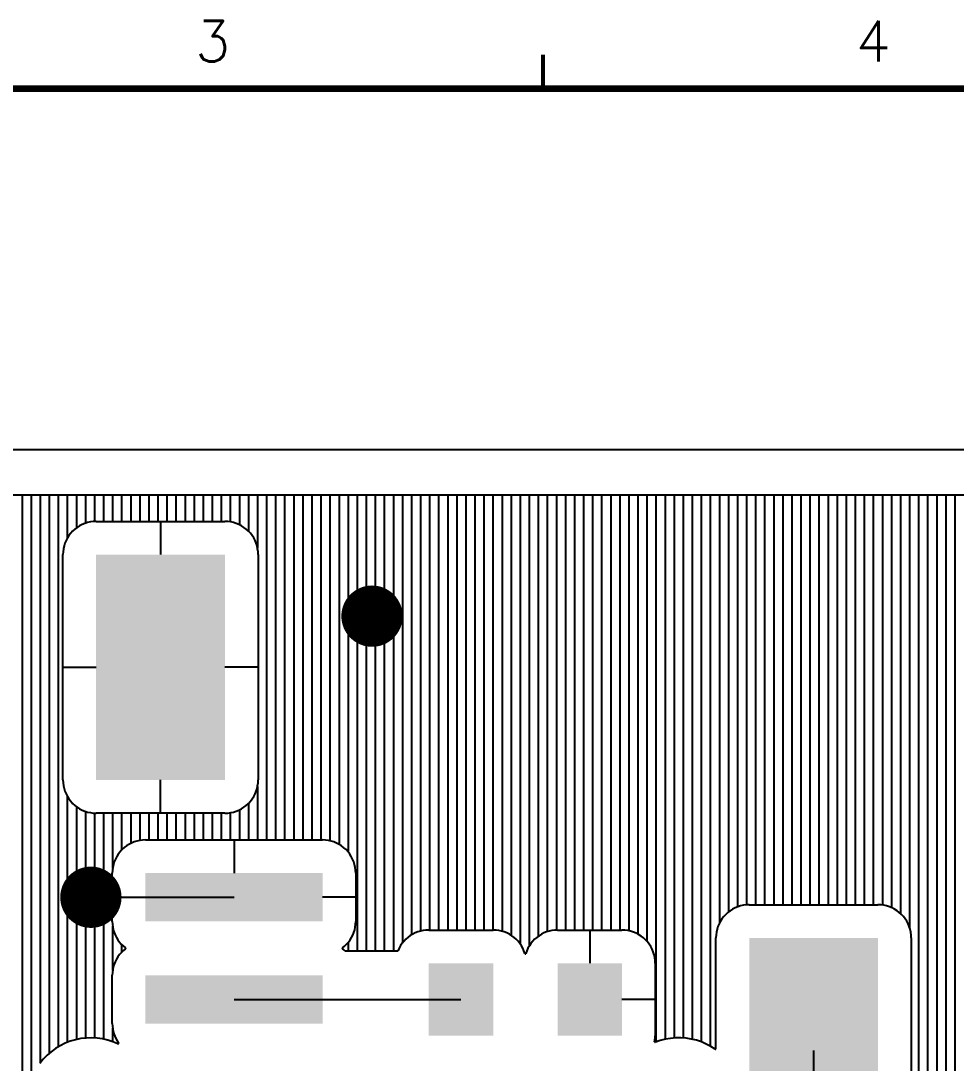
# Model space of a CAD drawing. Extents: x 295 to 953, y 10 to 290.
# Drawn here: x 599.7 to 668.7, y 213.1 to 290 of the extents above; entities that cross this region are included whole.
import ezdxf
from ezdxf.enums import TextEntityAlignment as Align

# ---------------------------------------------------------------- set-up
doc = ezdxf.new("R2010")
doc.units = 0
doc.header["$LTSCALE"] = 5
doc.header["$MEASUREMENT"] = 0
doc.layers.get('0').update_dxf_attribs({"linetype": 'CONTINUOUS', "lineweight": 25})
for name, color, linetype in [('ART001_PHO', 7, 'CONTINUOUS'), ('문자', 4, 'CONTINUOUS'), ('테두리', 3, 'CONTINUOUS')]:
    doc.layers.add(name, color=color, linetype=linetype)
doc.styles.get("Standard").update_dxf_attribs({"font": 'simplex.shx'})

# ---------------------------------------------------------------- blocks, each defined once
blk = doc.blocks.new('C')
at = {"layer": '테두리'}
for points, const_width in [([(161.25, 287.5), (161.25, 285)], 0.3), ([(15, 285), (15, 15), (405, 15), (405, 285), (15, 285)], 0.5)]:
    blk.add_lwpolyline(points, dxfattribs=dict(at, const_width=const_width))
at = {"layer": '문자'}
for s, p in [('3', (136.875, 288.5)), ('4', (185.625, 288.5))]:
    blk.add_text(s, height=3, dxfattribs=at).set_placement(p, align=Align.MIDDLE)

msp = doc.modelspace()

# ---------------------------------------------------------------- linework, layer by layer
at = {"color": 7, "const_width": 2.263}
for points in [[(625.617, 247.199, 1), (625.617, 244.936, 1)], [(604.872, 226.454, 1), (604.872, 224.191, 1)]]:
    msp.add_lwpolyline(points, format="xyb", close=True, dxfattribs=at)
at = {"layer": 'ART001_PHO', "color": 7}
for p, q in [((822.098, 258.349), (548.858, 258.349)), ((822.098, 255.007), (548.858, 255.007)), ((599.791, 255.007), (599.791, 196.499)), ((600.459, 255.007), (600.459, 211.892)), ((601.128, 255.007), (601.128, 213.098)), ((601.796, 255.007), (601.796, 213.806)), ((602.464, 255.007), (602.464, 214.287)), ((603.132, 255.007), (603.132, 251.831)), ((603.801, 255.007), (603.801, 252.582)), ((604.469, 255.007), (604.469, 252.932)), ((605.137, 255.007), (605.137, 253.059)), ((605.805, 255.007), (605.805, 253.062)), ((606.474, 255.007), (606.474, 253.062)), ((607.142, 255.007), (607.142, 253.062)), ((607.81, 255.007), (607.81, 253.062)), ((608.478, 255.007), (608.478, 253.062)), ((609.147, 255.007), (609.147, 253.062)), ((609.815, 255.007), (609.815, 253.062)), ((610.483, 255.007), (610.483, 253.062)), ((611.151, 255.007), (611.151, 253.062)), ((611.82, 255.007), (611.82, 253.062)), ((612.488, 255.007), (612.488, 253.062)), ((613.156, 255.007), (613.156, 253.062)), ((613.824, 255.007), (613.824, 253.062)), ((614.493, 255.007), (614.493, 253.062)), ((615.161, 255.007), (615.161, 253.029)), ((615.829, 255.007), (615.829, 252.818)), ((616.497, 255.007), (616.497, 252.342)), ((617.166, 255.007), (617.166, 251.087)), ((617.834, 255.007), (617.834, 229.555)), ((618.502, 255.007), (618.502, 229.555)), ((619.17, 255.007), (619.17, 229.555)), ((619.839, 255.007), (619.839, 229.555)), ((620.507, 255.007), (620.507, 229.555)), ((621.175, 255.007), (621.175, 229.555)), ((621.843, 255.007), (621.843, 229.555)), ((622.512, 255.007), (622.512, 229.493)), ((623.18, 255.007), (623.18, 229.233)), ((623.848, 255.007), (623.848, 228.675)), ((624.516, 255.007), (624.516, 221.36)), ((625.185, 255.007), (625.185, 221.36)), ((625.853, 255.007), (625.853, 221.36)), ((626.521, 255.007), (626.521, 221.36)), ((627.189, 255.007), (627.189, 221.36)), ((627.858, 255.007), (627.858, 221.939)), ((628.526, 255.007), (628.526, 222.541)), ((629.194, 255.007), (629.194, 222.824)), ((629.862, 255.007), (629.862, 222.902)), ((630.531, 255.007), (630.531, 222.902)), ((631.199, 255.007), (631.199, 222.902)), ((631.867, 255.007), (631.867, 222.902)), ((632.535, 255.007), (632.535, 222.902)), ((633.204, 255.007), (633.204, 222.902)), ((633.872, 255.007), (633.872, 222.902)), ((634.54, 255.007), (634.54, 222.902)), ((635.208, 255.007), (635.208, 222.814)), ((635.877, 255.007), (635.877, 222.516)), ((636.545, 255.007), (636.545, 221.884)), ((637.213, 255.007), (637.213, 221.721)), ((637.881, 255.007), (637.881, 222.443)), ((638.55, 255.007), (638.55, 222.781)), ((639.218, 255.007), (639.218, 222.9)), ((639.886, 255.007), (639.886, 222.902)), ((640.554, 255.007), (640.554, 222.902)), ((641.223, 255.007), (641.223, 222.902)), ((641.891, 255.007), (641.891, 222.902)), ((642.559, 255.007), (642.559, 222.902)), ((643.227, 255.007), (643.227, 222.902)), ((643.896, 255.007), (643.896, 222.902)), ((644.564, 255.007), (644.564, 222.85)), ((645.232, 255.007), (645.232, 222.604)), ((645.9, 255.007), (645.9, 222.07)), ((646.569, 255.007), (646.569, 214.639)), ((647.237, 255.007), (647.237, 214.838)), ((647.905, 255.007), (647.905, 214.936)), ((648.573, 255.007), (648.573, 214.937)), ((649.242, 255.007), (649.242, 214.842)), ((649.91, 255.007), (649.91, 214.646)), ((650.578, 255.007), (650.578, 214.332)), ((651.246, 255.007), (651.246, 223.402)), ((651.915, 255.007), (651.915, 224.235)), ((652.583, 255.007), (652.583, 224.616)), ((653.251, 255.007), (653.251, 224.765)), ((653.919, 255.007), (653.919, 224.773)), ((654.588, 255.007), (654.588, 224.773)), ((655.256, 255.007), (655.256, 224.773)), ((655.924, 255.007), (655.924, 224.773)), ((656.592, 255.007), (656.592, 224.773)), ((657.261, 255.007), (657.261, 224.773)), ((657.929, 255.007), (657.929, 224.773)), ((658.597, 255.007), (658.597, 224.773)), ((659.265, 255.007), (659.265, 224.773)), ((659.934, 255.007), (659.934, 224.773)), ((660.602, 255.007), (660.602, 224.773)), ((661.27, 255.007), (661.27, 224.773)), ((661.938, 255.007), (661.938, 224.773)), ((662.607, 255.007), (662.607, 224.773)), ((663.275, 255.007), (663.275, 224.751)), ((663.943, 255.007), (663.943, 224.563)), ((664.611, 255.007), (664.611, 224.124)), ((665.28, 255.007), (665.28, 223.083)), ((665.948, 255.007), (665.948, 188.628)), ((666.616, 255.007), (666.616, 188.548)), ((667.284, 255.007), (667.284, 188.261)), ((667.953, 255.007), (667.953, 187.651)), ((668.621, 255.007), (668.621, 113.332)), ((603.526, 252.345), (603.381, 252.187)), ((603.683, 252.489), (603.526, 252.345)), ((603.853, 252.619), (603.683, 252.489)), ((604.033, 252.734), (603.853, 252.619)), ((604.223, 252.833), (604.033, 252.734)), ((604.42, 252.915), (604.223, 252.833)), ((604.624, 252.979), (604.42, 252.915)), ((604.833, 253.025), (604.624, 252.979)), ((605.045, 253.053), (604.833, 253.025)), ((605.258, 253.062), (605.045, 253.053)), ((605.258, 253.062), (614.762, 253.062)), ((610.01, 253.062), (610.01, 250.612)), ((614.976, 253.053), (614.762, 253.062)), ((615.188, 253.025), (614.976, 253.053)), ((615.396, 252.979), (615.188, 253.025)), ((615.6, 252.914), (615.396, 252.979)), ((615.798, 252.832), (615.6, 252.914)), ((615.987, 252.734), (615.798, 252.832)), ((616.168, 252.619), (615.987, 252.734)), ((616.337, 252.489), (616.168, 252.619)), ((616.495, 252.344), (616.337, 252.489)), ((616.639, 252.187), (616.495, 252.344)), ((603.037, 251.648), (602.955, 251.45)), ((603.136, 251.837), (603.037, 251.648)), ((603.251, 252.018), (603.136, 251.837)), ((603.381, 252.187), (603.251, 252.018)), ((616.769, 252.017), (616.639, 252.187)), ((616.884, 251.837), (616.769, 252.017)), ((616.983, 251.647), (616.884, 251.837)), ((617.065, 251.45), (616.983, 251.647)), ((602.817, 250.826), (602.808, 250.612)), ((602.845, 251.038), (602.817, 250.826)), ((602.891, 251.246), (602.845, 251.038)), ((602.955, 251.45), (602.891, 251.246)), ((617.129, 251.246), (617.065, 251.45)), ((617.175, 251.037), (617.129, 251.246)), ((617.203, 250.825), (617.175, 251.037)), ((617.212, 250.611), (617.203, 250.825)), ((602.808, 233.98), (602.808, 250.612)), ((617.212, 250.612), (617.212, 233.98)), ((602.808, 242.296), (605.258, 242.296)), ((617.212, 242.296), (614.762, 242.296)), ((602.808, 233.98), (602.817, 233.766)), ((610.01, 231.53), (610.01, 233.98)), ((617.203, 233.766), (617.212, 233.98)), ((602.817, 233.766), (602.845, 233.554)), ((602.845, 233.554), (602.891, 233.346)), ((602.891, 233.346), (602.955, 233.142)), ((602.955, 233.142), (603.037, 232.944)), ((616.983, 232.944), (617.064, 233.142)), ((617.064, 233.142), (617.129, 233.346)), ((617.129, 233.346), (617.175, 233.554)), ((617.166, 233.505), (617.166, 229.555)), ((617.175, 233.554), (617.203, 233.766)), ((603.037, 232.944), (603.136, 232.755)), ((603.132, 232.761), (603.132, 214.615)), ((603.136, 232.755), (603.251, 232.574)), ((603.251, 232.574), (603.381, 232.405)), ((603.381, 232.405), (603.525, 232.247)), ((616.494, 232.247), (616.639, 232.405)), ((616.639, 232.405), (616.769, 232.574)), ((616.769, 232.574), (616.884, 232.755)), ((616.884, 232.755), (616.983, 232.944)), ((603.525, 232.247), (603.683, 232.103)), ((603.683, 232.103), (603.852, 231.973)), ((603.801, 232.01), (603.801, 214.825)), ((603.852, 231.973), (604.033, 231.858)), ((604.033, 231.858), (604.222, 231.759)), ((604.222, 231.759), (604.42, 231.677)), ((604.42, 231.677), (604.624, 231.613)), ((604.469, 231.66), (604.469, 214.931)), ((604.624, 231.613), (604.832, 231.567)), ((604.832, 231.567), (605.044, 231.539)), ((605.044, 231.539), (605.258, 231.53)), ((605.137, 231.533), (605.137, 214.941)), ((614.762, 231.53), (614.975, 231.539)), ((614.975, 231.539), (615.187, 231.567)), ((615.161, 231.562), (615.161, 229.555)), ((615.187, 231.567), (615.396, 231.613)), ((615.396, 231.613), (615.6, 231.677)), ((615.6, 231.677), (615.797, 231.759)), ((615.797, 231.759), (615.987, 231.858)), ((615.829, 231.774), (615.829, 229.555)), ((615.987, 231.858), (616.167, 231.973)), ((616.167, 231.973), (616.337, 232.103)), ((616.337, 232.103), (616.494, 232.247)), ((616.497, 232.25), (616.497, 229.555)), ((614.762, 231.53), (605.258, 231.53)), ((605.805, 231.53), (605.805, 214.855)), ((606.474, 231.53), (606.474, 227.452)), ((607.142, 231.53), (607.142, 228.812)), ((607.81, 231.53), (607.81, 229.299)), ((608.478, 231.53), (608.478, 229.518)), ((609.147, 231.53), (609.147, 229.555)), ((609.815, 231.53), (609.815, 229.555)), ((610.483, 231.53), (610.483, 229.555)), ((611.151, 231.53), (611.151, 229.555)), ((611.82, 231.53), (611.82, 229.555)), ((612.488, 231.53), (612.488, 229.555)), ((613.156, 231.53), (613.156, 229.555)), ((613.824, 231.53), (613.824, 229.555)), ((614.493, 231.53), (614.493, 229.555)), ((607.674, 229.227), (607.494, 229.112)), ((607.864, 229.325), (607.674, 229.227)), ((608.061, 229.407), (607.864, 229.325)), ((608.265, 229.471), (608.061, 229.407)), ((608.474, 229.518), (608.265, 229.471)), ((608.686, 229.545), (608.474, 229.518)), ((608.9, 229.555), (608.686, 229.545)), ((608.899, 229.555), (621.967, 229.555)), ((615.433, 229.555), (615.433, 227.104)), ((622.181, 229.545), (621.968, 229.555)), ((622.393, 229.517), (622.181, 229.545)), ((622.602, 229.471), (622.393, 229.517)), ((622.806, 229.407), (622.602, 229.471)), ((623.003, 229.325), (622.806, 229.407)), ((623.193, 229.226), (623.003, 229.325)), ((623.373, 229.111), (623.193, 229.226)), ((606.892, 228.51), (606.777, 228.33)), ((607.022, 228.68), (606.892, 228.51)), ((607.167, 228.837), (607.022, 228.68)), ((607.324, 228.982), (607.167, 228.837)), ((607.494, 229.112), (607.324, 228.982)), ((623.542, 228.981), (623.373, 229.111)), ((623.7, 228.837), (623.542, 228.981)), ((623.844, 228.679), (623.7, 228.837)), ((623.974, 228.509), (623.844, 228.679)), ((624.089, 228.329), (623.974, 228.509)), ((606.532, 227.739), (606.486, 227.53)), ((606.597, 227.943), (606.532, 227.739)), ((606.679, 228.14), (606.597, 227.943)), ((606.777, 228.33), (606.679, 228.14)), ((624.188, 228.139), (624.089, 228.329)), ((624.27, 227.942), (624.188, 228.139)), ((624.334, 227.738), (624.27, 227.942)), ((624.38, 227.529), (624.334, 227.738)), ((606.458, 227.318), (606.449, 227.105)), ((606.449, 223.54), (606.449, 227.104)), ((606.486, 227.53), (606.458, 227.318)), ((624.408, 227.317), (624.38, 227.529)), ((624.417, 227.104), (624.408, 227.317)), ((624.417, 227.104), (624.417, 223.54)), ((604.872, 225.322), (615.433, 225.322)), ((606.449, 225.322), (608.899, 225.322)), ((624.417, 225.322), (621.967, 225.322)), ((652.608, 224.625), (652.411, 224.544)), ((652.812, 224.69), (652.608, 224.625)), ((653.021, 224.736), (652.812, 224.69)), ((653.233, 224.764), (653.021, 224.736)), ((653.447, 224.773), (653.233, 224.764)), ((653.446, 224.773), (662.95, 224.773)), ((663.164, 224.764), (662.951, 224.773)), ((663.376, 224.736), (663.164, 224.764)), ((663.585, 224.689), (663.376, 224.736)), ((663.789, 224.625), (663.585, 224.689)), ((663.986, 224.543), (663.789, 224.625)), ((651.569, 223.898), (651.439, 223.728)), ((651.714, 224.056), (651.569, 223.898)), ((651.871, 224.2), (651.714, 224.056)), ((652.041, 224.33), (651.871, 224.2)), ((652.221, 224.445), (652.041, 224.33)), ((652.411, 224.544), (652.221, 224.445)), ((664.176, 224.444), (663.986, 224.543)), ((664.356, 224.33), (664.176, 224.444)), ((664.525, 224.199), (664.356, 224.33)), ((664.683, 224.055), (664.525, 224.199)), ((664.827, 223.897), (664.683, 224.055)), ((664.958, 223.728), (664.827, 223.897)), ((606.449, 223.54), (606.457, 223.334)), ((606.457, 223.334), (606.483, 223.13)), ((606.474, 223.193), (606.474, 219.908)), ((606.483, 223.13), (606.526, 222.928)), ((624.339, 222.924), (624.382, 223.125)), ((624.382, 223.125), (624.408, 223.33)), ((624.408, 223.33), (624.417, 223.54)), ((651.144, 223.161), (651.079, 222.957)), ((651.226, 223.359), (651.144, 223.161)), ((651.324, 223.548), (651.226, 223.359)), ((651.439, 223.728), (651.324, 223.548)), ((665.072, 223.547), (664.958, 223.728)), ((665.171, 223.358), (665.072, 223.547)), ((665.253, 223.16), (665.171, 223.358)), ((665.317, 222.956), (665.253, 223.16)), ((606.526, 222.928), (606.586, 222.731)), ((606.586, 222.731), (606.662, 222.54)), ((606.662, 222.54), (606.754, 222.355)), ((606.754, 222.355), (606.862, 222.179)), ((624.002, 222.176), (624.11, 222.351)), ((624.11, 222.351), (624.202, 222.536)), ((624.202, 222.536), (624.278, 222.727)), ((624.278, 222.727), (624.339, 222.924)), ((628.275, 222.366), (628.119, 222.23)), ((628.442, 222.488), (628.275, 222.366)), ((628.618, 222.595), (628.442, 222.488)), ((628.803, 222.688), (628.618, 222.595)), ((628.995, 222.764), (628.803, 222.688)), ((629.192, 222.824), (628.995, 222.764)), ((629.394, 222.867), (629.192, 222.824)), ((629.599, 222.893), (629.394, 222.867)), ((629.805, 222.902), (629.599, 222.893)), ((629.805, 222.902), (634.557, 222.902)), ((634.766, 222.893), (634.557, 222.902)), ((634.971, 222.867), (634.766, 222.893)), ((635.174, 222.823), (634.971, 222.867)), ((635.372, 222.762), (635.174, 222.823)), ((635.565, 222.685), (635.372, 222.762)), ((635.75, 222.592), (635.565, 222.685)), ((635.927, 222.483), (635.75, 222.592)), ((636.094, 222.36), (635.927, 222.483)), ((636.249, 222.223), (636.094, 222.36)), ((637.773, 222.361), (637.617, 222.224)), ((637.94, 222.484), (637.773, 222.361)), ((638.117, 222.592), (637.94, 222.484)), ((638.302, 222.685), (638.117, 222.592)), ((638.495, 222.763), (638.302, 222.685)), ((638.693, 222.823), (638.495, 222.763)), ((638.896, 222.867), (638.693, 222.823)), ((639.101, 222.893), (638.896, 222.867)), ((639.308, 222.902), (639.101, 222.893)), ((639.309, 222.902), (644.061, 222.902)), ((641.685, 222.902), (641.685, 220.452)), ((644.275, 222.892), (644.061, 222.902)), ((644.487, 222.865), (644.275, 222.892)), ((644.696, 222.818), (644.487, 222.865)), ((644.899, 222.754), (644.696, 222.818)), ((645.097, 222.672), (644.899, 222.754)), ((645.286, 222.573), (645.097, 222.672)), ((645.467, 222.458), (645.286, 222.573)), ((645.636, 222.328), (645.467, 222.458)), ((645.794, 222.184), (645.636, 222.328)), ((651.005, 222.537), (650.996, 222.323)), ((650.996, 214.136), (650.996, 222.323)), ((651.033, 222.749), (651.005, 222.537)), ((651.079, 222.957), (651.033, 222.749)), ((665.363, 222.748), (665.317, 222.956)), ((665.391, 222.536), (665.363, 222.748)), ((665.4, 222.322), (665.391, 222.536)), ((665.4, 222.323), (665.4, 205.691)), ((606.862, 222.179), (606.983, 222.013)), ((606.983, 222.013), (607.118, 221.857)), ((607.118, 221.857), (607.266, 221.714)), ((607.142, 221.833), (607.142, 221.268)), ((607.266, 221.714), (607.429, 221.58)), ((607.431, 221.578), (607.429, 221.58)), ((607.434, 221.576), (607.431, 221.578)), ((607.436, 221.574), (607.434, 221.576)), ((607.437, 221.571), (607.436, 221.574)), ((607.439, 221.568), (607.437, 221.571)), ((607.437, 221.53), (607.439, 221.532)), ((607.44, 221.566), (607.439, 221.568)), ((607.439, 221.532), (607.44, 221.535)), ((607.442, 221.563), (607.44, 221.566)), ((607.44, 221.535), (607.442, 221.538)), ((607.443, 221.56), (607.442, 221.563)), ((607.442, 221.538), (607.443, 221.541)), ((607.443, 221.557), (607.443, 221.56)), ((607.444, 221.554), (607.443, 221.557)), ((607.443, 221.544), (607.444, 221.547)), ((607.443, 221.541), (607.443, 221.544)), ((607.444, 221.55), (607.444, 221.554)), ((607.444, 221.547), (607.444, 221.55)), ((623.423, 221.554), (623.422, 221.55)), ((623.422, 221.55), (623.423, 221.547)), ((623.424, 221.56), (623.423, 221.557)), ((623.423, 221.557), (623.423, 221.554)), ((623.423, 221.547), (623.423, 221.544)), ((623.423, 221.544), (623.424, 221.541)), ((623.425, 221.563), (623.424, 221.56)), ((623.424, 221.541), (623.425, 221.538)), ((623.426, 221.566), (623.425, 221.563)), ((623.425, 221.538), (623.426, 221.535)), ((623.427, 221.568), (623.426, 221.566)), ((623.426, 221.535), (623.427, 221.532)), ((623.429, 221.571), (623.427, 221.568)), ((623.427, 221.532), (623.429, 221.53)), ((623.431, 221.574), (623.429, 221.571)), ((623.433, 221.576), (623.431, 221.574)), ((623.435, 221.578), (623.433, 221.576)), ((623.437, 221.58), (623.435, 221.578)), ((623.437, 221.58), (623.597, 221.711)), ((623.597, 221.711), (623.745, 221.854)), ((623.745, 221.854), (623.88, 222.009)), ((623.848, 221.97), (623.848, 221.36)), ((623.88, 222.009), (624.002, 222.176)), ((627.626, 221.572), (627.539, 221.384)), ((627.728, 221.752), (627.626, 221.572)), ((627.845, 221.922), (627.728, 221.752)), ((627.976, 222.082), (627.845, 221.922)), ((628.119, 222.23), (627.976, 222.082)), ((636.393, 222.074), (636.249, 222.223)), ((636.524, 221.913), (636.393, 222.074)), ((636.64, 221.741), (636.524, 221.913)), ((636.742, 221.561), (636.64, 221.741)), ((636.828, 221.372), (636.742, 221.561)), ((637.125, 221.562), (637.038, 221.373)), ((637.226, 221.742), (637.125, 221.562)), ((637.343, 221.914), (637.226, 221.742)), ((637.473, 222.075), (637.343, 221.914)), ((637.617, 222.224), (637.473, 222.075)), ((645.938, 222.026), (645.794, 222.184)), ((646.068, 221.857), (645.938, 222.026)), ((646.183, 221.676), (646.068, 221.857)), ((646.282, 221.487), (646.183, 221.676)), ((606.864, 220.925), (606.756, 220.749)), ((606.986, 221.091), (606.864, 220.925)), ((607.121, 221.247), (606.986, 221.091)), ((607.269, 221.39), (607.121, 221.247)), ((607.429, 221.52), (607.269, 221.39)), ((607.429, 221.521), (607.431, 221.523)), ((607.431, 221.523), (607.434, 221.525)), ((607.434, 221.525), (607.436, 221.527)), ((607.436, 221.527), (607.437, 221.53)), ((623.429, 221.53), (623.431, 221.527)), ((623.431, 221.527), (623.433, 221.525)), ((623.433, 221.525), (623.435, 221.523)), ((623.435, 221.523), (623.437, 221.521)), ((623.53, 221.447), (623.438, 221.52)), ((623.619, 221.37), (623.53, 221.447)), ((623.619, 221.37), (623.622, 221.368)), ((623.622, 221.368), (623.624, 221.366)), ((623.624, 221.366), (623.627, 221.365)), ((623.627, 221.365), (623.629, 221.364)), ((623.629, 221.364), (623.632, 221.362)), ((623.632, 221.362), (623.635, 221.362)), ((623.635, 221.362), (623.638, 221.361)), ((623.638, 221.361), (623.641, 221.361)), ((623.641, 221.361), (623.644, 221.36)), ((623.644, 221.36), (627.504, 221.36)), ((627.504, 221.36), (627.508, 221.361)), ((627.508, 221.361), (627.511, 221.361)), ((627.511, 221.361), (627.514, 221.362)), ((627.514, 221.362), (627.517, 221.363)), ((627.517, 221.363), (627.52, 221.364)), ((627.52, 221.364), (627.522, 221.365)), ((627.522, 221.365), (627.525, 221.367)), ((627.525, 221.367), (627.528, 221.369)), ((627.528, 221.369), (627.53, 221.371)), ((627.53, 221.371), (627.532, 221.373)), ((627.532, 221.373), (627.534, 221.375)), ((627.534, 221.375), (627.536, 221.378)), ((627.536, 221.378), (627.537, 221.38)), ((627.537, 221.38), (627.539, 221.383)), ((636.897, 221.177), (636.828, 221.372)), ((636.897, 221.177), (636.899, 221.174)), ((636.899, 221.174), (636.9, 221.171)), ((636.9, 221.171), (636.901, 221.168)), ((636.901, 221.168), (636.903, 221.165)), ((636.903, 221.165), (636.905, 221.163)), ((636.905, 221.163), (636.907, 221.161)), ((636.907, 221.161), (636.91, 221.159)), ((636.91, 221.159), (636.912, 221.157)), ((636.912, 221.157), (636.915, 221.155)), ((636.915, 221.155), (636.918, 221.154)), ((636.918, 221.154), (636.921, 221.153)), ((636.921, 221.153), (636.924, 221.152)), ((636.924, 221.152), (636.927, 221.151)), ((636.927, 221.151), (636.93, 221.151)), ((636.93, 221.151), (636.933, 221.151)), ((636.933, 221.151), (636.936, 221.151)), ((636.936, 221.151), (636.939, 221.151)), ((636.939, 221.151), (636.942, 221.152)), ((636.942, 221.152), (636.945, 221.153)), ((636.945, 221.153), (636.948, 221.154)), ((636.948, 221.154), (636.951, 221.155)), ((636.951, 221.155), (636.954, 221.157)), ((636.954, 221.157), (636.956, 221.159)), ((636.956, 221.159), (636.959, 221.161)), ((636.959, 221.161), (636.961, 221.163)), ((636.961, 221.163), (636.963, 221.165)), ((636.963, 221.165), (636.964, 221.168)), ((636.964, 221.168), (636.966, 221.171)), ((636.966, 221.171), (636.967, 221.174)), ((636.967, 221.174), (636.968, 221.177)), ((637.038, 221.373), (636.968, 221.177)), ((646.364, 221.289), (646.282, 221.487)), ((646.428, 221.085), (646.364, 221.289)), ((646.474, 220.877), (646.428, 221.085)), ((646.502, 220.665), (646.474, 220.877)), ((606.527, 220.177), (606.484, 219.975)), ((606.588, 220.374), (606.527, 220.177)), ((606.664, 220.565), (606.588, 220.374)), ((606.756, 220.749), (606.664, 220.565)), ((646.511, 220.451), (646.502, 220.665)), ((646.511, 220.452), (646.511, 215.106)), ((606.458, 219.771), (606.449, 219.561)), ((606.449, 215.997), (606.449, 219.561)), ((606.484, 219.975), (606.458, 219.771)), ((615.433, 217.779), (632.181, 217.779)), ((646.511, 217.779), (644.061, 217.779)), ((606.449, 215.996), (606.456, 215.805)), ((606.456, 215.805), (606.479, 215.615)), ((606.474, 215.649), (606.474, 214.668)), ((606.479, 215.615), (606.516, 215.427)), ((606.516, 215.427), (606.568, 215.242)), ((603.342, 214.693), (602.967, 214.546)), ((603.727, 214.807), (603.342, 214.693)), ((604.121, 214.888), (603.727, 214.807)), ((604.521, 214.935), (604.121, 214.888)), ((604.923, 214.948), (604.521, 214.935)), ((605.324, 214.926), (604.923, 214.948)), ((605.723, 214.871), (605.324, 214.926)), ((606.115, 214.781), (605.723, 214.871)), ((606.498, 214.659), (606.115, 214.781)), ((606.869, 214.504), (606.498, 214.659)), ((606.568, 215.242), (606.634, 215.063)), ((606.634, 215.063), (606.714, 214.888)), ((606.714, 214.888), (606.807, 214.721)), ((606.807, 214.721), (606.914, 214.56)), ((646.471, 214.661), (646.47, 214.658)), ((646.47, 214.658), (646.47, 214.655)), ((646.47, 214.655), (646.47, 214.652)), ((646.47, 214.652), (646.47, 214.649)), ((646.47, 214.649), (646.471, 214.646)), ((646.471, 214.661), (646.493, 214.808)), ((646.471, 214.646), (646.472, 214.643)), ((646.472, 214.643), (646.473, 214.64)), ((646.473, 214.64), (646.474, 214.637)), ((646.474, 214.637), (646.476, 214.634)), ((646.476, 214.634), (646.478, 214.632)), ((646.478, 214.632), (646.48, 214.629)), ((646.48, 214.629), (646.482, 214.627)), ((646.482, 214.627), (646.485, 214.625)), ((646.485, 214.625), (646.487, 214.623)), ((646.487, 214.623), (646.49, 214.622)), ((646.49, 214.622), (646.493, 214.62)), ((646.493, 214.808), (646.507, 214.956)), ((646.493, 214.62), (646.496, 214.619)), ((646.496, 214.619), (646.499, 214.618)), ((646.499, 214.618), (646.502, 214.618)), ((646.502, 214.618), (646.505, 214.617)), ((646.505, 214.617), (646.508, 214.617)), ((646.507, 214.956), (646.511, 215.105)), ((646.508, 214.617), (646.511, 214.618)), ((646.511, 214.618), (646.515, 214.618)), ((646.515, 214.618), (646.518, 214.619)), ((646.518, 214.619), (646.521, 214.62)), ((646.886, 214.747), (646.522, 214.62)), ((647.26, 214.843), (646.886, 214.747)), ((647.64, 214.909), (647.26, 214.843)), ((648.024, 214.943), (647.64, 214.909)), ((648.41, 214.945), (648.024, 214.943)), ((648.794, 214.916), (648.41, 214.945)), ((649.175, 214.856), (648.794, 214.916)), ((649.55, 214.765), (649.175, 214.856)), ((649.916, 214.643), (649.55, 214.765)), ((650.271, 214.492), (649.916, 214.643)), ((601.938, 213.924), (601.634, 213.66)), ((602.263, 214.16), (601.938, 213.924)), ((602.607, 214.368), (602.263, 214.16)), ((602.967, 214.546), (602.607, 214.368)), ((606.868, 214.504), (606.871, 214.503)), ((606.871, 214.503), (606.874, 214.502)), ((606.874, 214.502), (606.877, 214.501)), ((606.877, 214.501), (606.881, 214.501)), ((606.881, 214.501), (606.884, 214.501)), ((606.884, 214.501), (606.887, 214.501)), ((606.887, 214.501), (606.89, 214.501)), ((606.89, 214.501), (606.893, 214.502)), ((606.893, 214.502), (606.896, 214.503)), ((606.896, 214.503), (606.899, 214.504)), ((606.899, 214.504), (606.902, 214.505)), ((606.902, 214.505), (606.905, 214.507)), ((606.905, 214.507), (606.907, 214.509)), ((606.907, 214.509), (606.91, 214.511)), ((606.91, 214.511), (606.912, 214.513)), ((606.912, 214.513), (606.914, 214.516)), ((606.916, 214.557), (606.914, 214.56)), ((606.914, 214.516), (606.916, 214.518)), ((606.918, 214.554), (606.916, 214.557)), ((606.916, 214.518), (606.917, 214.521)), ((606.917, 214.521), (606.918, 214.524)), ((606.919, 214.551), (606.918, 214.554)), ((606.918, 214.524), (606.92, 214.527)), ((606.92, 214.548), (606.919, 214.551)), ((606.921, 214.545), (606.92, 214.548)), ((606.92, 214.53), (606.921, 214.533)), ((606.92, 214.527), (606.92, 214.53)), ((606.921, 214.542), (606.921, 214.545)), ((606.921, 214.539), (606.921, 214.542)), ((606.921, 214.536), (606.921, 214.539)), ((606.921, 214.533), (606.921, 214.536)), ((650.612, 214.313), (650.271, 214.492)), ((650.938, 214.106), (650.612, 214.313)), ((650.938, 214.106), (650.94, 214.104)), ((650.94, 214.104), (650.943, 214.103)), ((650.943, 214.103), (650.946, 214.102)), ((650.946, 214.102), (650.949, 214.101)), ((650.949, 214.101), (650.952, 214.1)), ((650.952, 214.1), (650.956, 214.099)), ((650.956, 214.099), (650.959, 214.099)), ((650.959, 214.099), (650.962, 214.099)), ((650.962, 214.099), (650.965, 214.1)), ((650.965, 214.1), (650.968, 214.101)), ((650.968, 214.101), (650.971, 214.102)), ((650.971, 214.102), (650.974, 214.103)), ((650.974, 214.103), (650.977, 214.104)), ((650.977, 214.104), (650.98, 214.106)), ((650.98, 214.106), (650.983, 214.108)), ((650.983, 214.108), (650.985, 214.11)), ((650.985, 214.11), (650.987, 214.113)), ((650.987, 214.113), (650.989, 214.115)), ((650.989, 214.115), (650.991, 214.118)), ((650.991, 214.118), (650.992, 214.121)), ((650.992, 214.121), (650.994, 214.124)), ((650.994, 214.124), (650.995, 214.127)), ((650.995, 214.13), (650.996, 214.133)), ((650.995, 214.127), (650.995, 214.13)), ((650.996, 214.133), (650.996, 214.136)), ((658.198, 214.007), (658.198, 197.553)), ((601.354, 213.371), (601.099, 213.06)), ((601.634, 213.66), (601.354, 213.371))]:
    msp.add_line(p, q, dxfattribs=at)
for points in [[(605.258, 250.612), (614.762, 250.612), (605.258, 233.98), (614.762, 233.98)], [(608.899, 227.104), (621.967, 227.104), (608.899, 223.54), (621.967, 223.54)], [(653.446, 222.323), (662.95, 222.323), (653.446, 205.691), (662.95, 205.691)], [(629.805, 220.452), (634.557, 220.452), (629.805, 215.106), (634.557, 215.106)], [(639.309, 220.452), (644.061, 220.452), (639.309, 215.106), (644.061, 215.106)], [(608.899, 219.561), (621.967, 219.561), (608.899, 215.997), (621.967, 215.997)]]:
    msp.add_solid(points, dxfattribs=at)

# ---------------------------------------------------------------- block references
msp.add_blockref('C', (476.978, 0))

doc.saveas('drawing.dxf')
